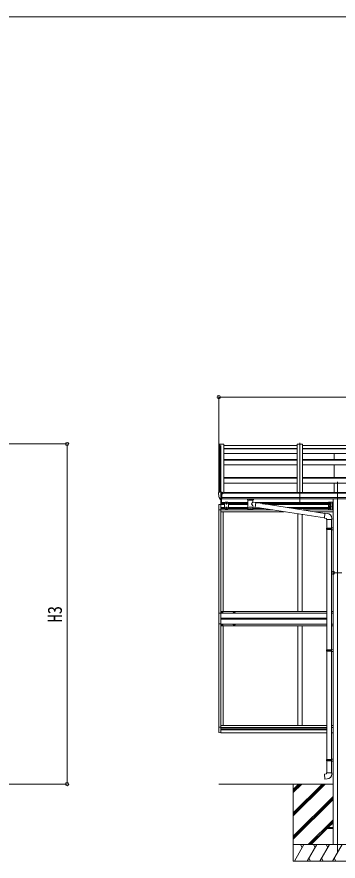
# Model space of a CAD drawing. Units: millimetres at full size, sheet at 1:30; details may follow other scales. Extents: x -8385 to 8479, y -5853 to 5787.
# Drawn here: x 31 to 2946, y -1887 to 5787 of the extents above; entities that cross this region are included whole.
import ezdxf
from ezdxf.enums import TextEntityAlignment as Align

# ---------------------------------------------------------------- set-up
doc = ezdxf.new("R2010")
doc.units = ezdxf.units.MM
doc.header["$LTSCALE"] = 30
doc.header["$PDMODE"] = 32
doc.header["$PDSIZE"] = 30
for name, color, linetype, lineweight in [('0-0_0', 7, 'Continuous', 9), ('0-1_本体', 4, 'Continuous', 9), ('0-2_部品', 7, 'Continuous', 9), ('0-8_PARTS2', 2, 'Continuous', 9), ('0-A_寸法', 6, 'Continuous', 9), ('1-1_GLASS', 4, 'Continuous', 9), ('1-2_GLASS_SEAL', 7, 'Continuous', 9), ('F-0_240', 7, 'Continuous', 9)]:
    doc.layers.add(name, color=color, linetype=linetype, lineweight=lineweight)
doc.styles.add('ＭＳ ゴシック', font='')
doc.styles.get('ＭＳ ゴシック').set_extended_font_data('MS Gothic')

msp = doc.modelspace()

# ---------------------------------------------------------------- linework, layer by layer
at = {"layer": '0-0_0'}
for p, q in [((1863.25, -1186.91), (2899.75, -1186.91)), ((2539.25, -1186.91), (2539.25, -1886.91)), ((2539.25, -1447.64), (2799.98, -1186.91)), ((2539.25, -1461.78), (2814.13, -1186.91)), ((2539.25, -1475.92), (2828.27, -1186.91)), ((2539.25, -1263.79), (2616.13, -1186.91)), ((2539.25, -1249.65), (2601.99, -1186.91)), ((2539.25, -1235.51), (2587.85, -1186.91)), ((2539.25, -1659.77), (2899.75, -1299.27)), ((2539.25, -1673.91), (2899.75, -1313.41)), ((2539.25, -1688.05), (2899.75, -1327.55)), ((2674.24, -1736.91), (2899.75, -1511.4)), ((2842.9, -1582.4), (2899.75, -1525.54)), ((2688.39, -1736.91), (2839.25, -1586.04)), ((2702.53, -1736.91), (2848.04, -1591.4)), ((2857.04, -1582.4), (2899.75, -1539.69)), ((3339.25, -1736.91), (2539.25, -1736.91)), ((2549.54, -1886.91), (2636.14, -1736.91)), ((2621.14, -1762.89), (2606.14, -1736.91)), ((2665.01, -1886.91), (2751.61, -1736.91)), ((2736.61, -1762.89), (2721.61, -1736.91)), ((2780.48, -1886.91), (2867.08, -1736.91)), ((2852.08, -1762.89), (2837.08, -1736.91)), ((2895.95, -1886.91), (2982.55, -1736.91)), ((2539.25, -1886.91), (3339.25, -1886.91)), ((2680.01, -1860.93), (2695.01, -1886.91)), ((2795.48, -1860.93), (2810.48, -1886.91)), ((2910.95, -1860.93), (2925.95, -1886.91))]:
    msp.add_line(p, q, dxfattribs=at)
at = {"layer": '0-1_本体'}
for p, q in [((1863.26, 1903.33), (1863.25, 1462.27)), ((1864.2, 1904.21), (1872.04, 1904.62)), ((1872.25, 1904.54), (1872.25, 1468.81)), ((1872.33, 1904.43), (1872.95, 1902.81)), ((1908.25, 1904.63), (1908.25, 1458.63)), ((1908.25, 1891.63), (2574.25, 1891.63)), ((1908.25, 1864.92), (2574.25, 1864.92)), ((1908.25, 1862.33), (2574.25, 1862.33)), ((2574.25, 1904.63), (2574.25, 1465.34)), ((2624.25, 1904.63), (2574.25, 1904.63)), ((2624.25, 1904.63), (2624.25, 1465.34)), ((2624.25, 1891.63), (3290.25, 1891.63)), ((2624.25, 1864.92), (3290.25, 1864.92)), ((2624.25, 1862.33), (3290.25, 1862.33)), ((1908.25, 1817.6), (2574.25, 1817.6)), ((2624.25, 1817.6), (3290.25, 1817.6)), ((2911.75, 1763.87), (2911.75, 1817.6)), ((1908.25, 1763.87), (2574.25, 1763.87)), ((1908.25, 1758.3), (2574.25, 1758.3)), ((1908.25, 1714.3), (2574.25, 1714.3)), ((2624.25, 1763.87), (3290.25, 1763.87)), ((2624.25, 1758.3), (3290.25, 1758.3)), ((2624.25, 1714.3), (3290.25, 1714.3)), ((2911.75, 1600.21), (2911.75, 1714.3)), ((1908.25, 1600.21), (2574.25, 1600.21)), ((1908.25, 1593.42), (2574.25, 1593.42)), ((1908.25, 1549.87), (2574.25, 1549.87)), ((2624.25, 1600.21), (3290.25, 1600.21)), ((2624.25, 1593.42), (3290.25, 1593.42)), ((2624.25, 1549.87), (3290.25, 1549.87)), ((2911.75, 1465.34), (2911.75, 1549.87)), ((6888.75, 1458.63), (1889.75, 1458.63)), ((1913.25, 1458.63), (1913.25, 1465.34)), ((6865.25, 1465.34), (1913.25, 1465.34)), ((1889.75, 1417.41), (6888.75, 1417.41)), ((6888.75, 1405.56), (1889.75, 1405.64)), ((2899.75, 1405.47), (2899.75, -1736.94))]:
    msp.add_line(p, q, dxfattribs=at)
msp.add_lwpolyline([(1872.95, 1468.81), (1872.95, 1904.63), (1908.25, 1904.63)], dxfattribs=at)
msp.add_circle((1897.23, 1453.9), 3, dxfattribs=at)
for centre, radius, start, end in [((1864.25, 1903.21), 1, 93, 173.32986), ((1872.05, 1904.32), 0.301, 21.06327, 92.86679)]:
    msp.add_arc(centre, radius, start, end, dxfattribs=at)
at = {"layer": '0-2_部品'}
for p, q in [((1861.25, 1459.45), (1861.25, 1458.82)), ((1868.16, 1468.26), (1864.1, 1462.45)), ((1883.25, 1400.32), (1883.25, 1468.82)), ((1884.75, 1467.91), (1883.25, 1467.91)), ((1889.75, 1459.09), (1883.25, 1459.49)), ((1884.75, 1467.91), (1884.75, 1461.74)), ((1894.43, 1466.41), (1884.75, 1467.13)), ((1884.75, 1464.14), (1898.75, 1464.08)), ((1895.25, 1464.1), (1895.25, 1465.99)), ((1899.75, 1462.97), (1899.75, 1459.02)), ((1875.63, 1402.14), (1865.88, 1417.52)), ((1881.75, 1400.42), (1878.04, 1400.64)), ((1881.75, 1400.42), (1883.25, 1400.32)), ((1883.25, 1402.52), (1883.75, 1402.52)), ((1883.75, 1402.52), (1884.25, 1403.52)), ((1889.75, 1403.52), (1884.25, 1403.52)), ((1894.23, 1453.91), (1894.75, 1453.91)), ((1894.75, 1453.91), (1895.05, 1453.91)), ((2123.75, 1399.52), (2123.75, 1405.63)), ((2127.85, 1395.02), (2127.84, 1314.72)), ((2173.65, 1377.44), (2173.65, 1395.03)), ((2177.75, 1399.52), (2177.75, 1405.63)), ((2198.87, 1373.54), (2173.65, 1377.45)), ((2173.67, 1314.72), (2173.65, 1331.35)), ((2173.65, 1331.1), (2191.85, 1328.28)), ((2198.87, 1373.54), (2191.85, 1328.28)), ((2822.04, 1232.29), (2192.12, 1330.02)), ((2825.71, 1274.23), (2198.56, 1371.52)), ((2846.67, 1273.84), (2825.84, 1275.66)), ((2887.75, 1218.1), (2887.75, 1229.01)), ((2841.75, 1218.1), (2887.75, 1218.1)), ((2843.75, 1218.1), (2843.75, 1138.84)), ((2885.75, 1218.1), (2885.75, 1141.4)), ((2841.75, 1136.84), (2842.75, 1138.84)), ((2841.75, 1136.84), (2885.75, 1136.84)), ((2841.75, 1136.84), (2841.75, 1128.84)), ((2841.75, 1128.84), (2885.75, 1128.84)), ((2841.75, 1128.84), (2842.75, 1126.84)), ((2842.75, 1138.84), (2885.75, 1138.84)), ((2842.75, 1126.84), (2885.75, 1126.84)), ((2843.75, 1126.84), (2843.75, 32.65)), ((2881.28, 1136.84), (2880.85, 1138.84)), ((2883.75, 1141.34), (2899.75, 1141.81)), ((2883.75, 1139.34), (2883.75, 1141.34)), ((2883.75, 1139.34), (2885.75, 1139.34)), ((2883.75, 1124.34), (2883.75, 1126.34)), ((2883.75, 1124.34), (2899.75, 1123.87)), ((2885.75, 1124.28), (2885.75, 35.21)), ((2899.75, 1141.81), (2899.75, 1123.87)), ((2841.75, 30.65), (2842.75, 32.65)), ((2841.75, 30.65), (2885.75, 30.65)), ((2841.75, 30.65), (2841.75, 22.65)), ((2841.75, 22.65), (2885.75, 22.65)), ((2841.75, 22.65), (2842.75, 20.65)), ((2842.75, 32.65), (2885.75, 32.65)), ((2842.75, 20.65), (2885.75, 20.65)), ((2843.75, 20.65), (2843.75, -962.51)), ((2881.28, 30.65), (2880.85, 32.65)), ((2883.75, 35.15), (2899.75, 35.62)), ((2883.75, 33.15), (2883.75, 35.15)), ((2883.75, 33.15), (2885.75, 33.15)), ((2883.75, 18.15), (2883.75, 20.15)), ((2883.75, 18.15), (2899.75, 17.68)), ((2885.75, 18.09), (2885.75, -959.95)), ((2899.75, 35.62), (2899.75, 17.68)), ((2841.75, -964.51), (2842.75, -962.51)), ((2841.75, -964.51), (2885.75, -964.51)), ((2841.75, -964.51), (2841.75, -972.51)), ((2841.75, -972.51), (2885.75, -972.51)), ((2841.75, -972.51), (2842.75, -974.51)), ((2842.75, -962.51), (2885.75, -962.51)), ((2842.75, -974.51), (2885.75, -974.51)), ((2843.75, -974.51), (2843.75, -1084.51)), ((2881.28, -964.51), (2880.85, -962.51)), ((2883.75, -960.01), (2899.75, -959.54)), ((2883.75, -962.01), (2883.75, -960.01)), ((2883.75, -962.01), (2885.75, -962.01)), ((2883.75, -977.01), (2883.75, -975.01)), ((2883.75, -977.01), (2899.75, -977.48)), ((2885.75, -977.07), (2885.75, -1084.51)), ((2899.75, -959.54), (2899.75, -977.48)), ((2841.75, -1084.51), (2887.75, -1084.51)), ((2841.75, -1094.51), (2841.75, -1084.51)), ((2887.75, -1084.51), (2887.75, -1095.43))]:
    msp.add_line(p, q, dxfattribs=at)
at = {"layer": '0-2_部品', "color": 4}
for p, q in [((2839.25, -1582.4), (2899.75, -1582.4)), ((2839.25, -1582.4), (2839.25, -1591.4)), ((2839.25, -1591.4), (2899.75, -1591.4))]:
    msp.add_line(p, q, dxfattribs=at)
at = {"layer": '0-2_部品'}
for points in [[(1883.25, 1468.82), (1871.25, 1468.82), (1868.92, 1468.68)], [(1889.75, 1403.52), (1889.75, 1461.74), (1884.75, 1461.74)], [(1894.43, 1466.41), (1894.6, 1466.39), (1894.75, 1466.36), (1894.9, 1466.32), (1895.02, 1466.27), (1895.12, 1466.2), (1895.19, 1466.14), (1895.24, 1466.07), (1895.25, 1465.99)], [(1883.25, 1414.21), (1886.42, 1414.62), (1889.75, 1415.05)], [(1895.05, 1455.1), (1895.05, 1453.91), (1899.75, 1453.91)], [(1899.75, 1455.52), (1899.75, 1453.91), (1900.23, 1453.91)], [(2123.79, 1399.46), (2123.77, 1399.82), (2124.01, 1400.77), (2124.53, 1401.66), (2125.34, 1402.49), (2126.45, 1403.29), (2127.85, 1404.02)], [(2123.79, 1399.57), (2123.77, 1399.22), (2124.01, 1398.26), (2124.53, 1397.38), (2125.34, 1396.54), (2126.45, 1395.74), (2127.85, 1395.02)], [(2173.65, 1404), (2173.88, 1403.91), (2175.24, 1403.18), (2176.35, 1402.33), (2177.11, 1401.46), (2177.57, 1400.56), (2177.74, 1399.68)], [(2173.65, 1395.03), (2173.88, 1395.12), (2175.24, 1395.86), (2176.35, 1396.7), (2177.11, 1397.57), (2177.57, 1398.47), (2177.74, 1399.36)], [(2825.84, 1275.66), (2821.83, 1229.84), (2841.75, 1228.1), (2841.75, 1218.1)], [(2881.28, 1136.84), (2881.28, 1128.84), (2880.85, 1126.84)], [(2883.75, 1126.34), (2885.75, 1126.34), (2885.75, 1139.34)], [(2881.28, 30.65), (2881.28, 22.65), (2880.85, 20.65)], [(2883.75, 20.15), (2885.75, 20.15), (2885.75, 33.15)], [(2881.28, -964.51), (2881.28, -972.51), (2880.85, -974.51)], [(2883.75, -975.01), (2885.75, -975.01), (2885.75, -962.01)], [(2846.67, -1140.25), (2825.84, -1142.08), (2821.83, -1096.25), (2841.75, -1094.51)]]:
    msp.add_lwpolyline(points, dxfattribs=at)
for centre, radius, start, end in [((1864.25, 1459.45), 3, 93, 180), ((2053.74, 1458.83), 192.49, 180.0008, 192.1233), ((1868.98, 1467.68), 1, 93.5, 145), ((1868.48, 1419.02), 3, 191.83348, 210), ((1878.23, 1403.64), 3, 210, 266.5), ((1897.25, 1453.91), 2.5, 151.64236, 180), ((1897.25, 1453.91), 2.5, 0, 151.64236), ((2140.82, 1354.3), 51.38, 92.46126, 104.61963), ((2160.71, 1354.3), 51.38, 75.38037, 87.53874), ((2842.75, 1229.01), 45, 0, 85), ((2842.75, -1095.43), 45, 275, 0)]:
    msp.add_arc(centre, radius, start, end, dxfattribs=at)
for centre, major_axis, ratio, start_param, end_param in [((1898.75, 1462.98), (-0.02, 1.1), 0.906239, 4.6917496, 6.2625459), ((2150.75, 1393.82), (-22.91, -0.42), 0.072511, 4.711586, 6.2823824), ((2150.78, 1395.45), (-22.91, -0.42), 0.072511, 4.711586, 6.2823824), ((2150.73, 1395.45), (22.92, -0.42), 0.07247, 0.0008089, 1.5716053), ((2150.73, 1393.82), (22.92, -0.42), 0.07247, 0.0008089, 1.5716053), ((2161.75, 1399.52), (16, 0), 0.361356, 0, 0.0194874), ((2161.75, 1399.52), (16, 0), 0.361356, 6.2636979, 6.2831853), ((2150.75, 1314.72), (22.92, 0), 0.101955, 6.2829723, 9.4248207), ((2150.75, 1314.72), (22.92, 0), 0.101955, 3.1415499, 6.2833984), ((2150.75, 1327.17), (22.91, 0), 0.122865, 6.2831853, 9.424778), ((2150.75, 1357.89), (-22.81, 26.62), 0.234429, 3.1563334, 4.5976381), ((2153.31, 1355.25), (20.32, 22.25), 0.045535, 4.9756507, 6.2441899)]:
    msp.add_ellipse(centre, major_axis=major_axis, ratio=ratio, start_param=start_param, end_param=end_param, dxfattribs=at)
at = {"layer": '0-8_PARTS2'}
for p, q in [((1883.25, 1889.91), (1883.25, 1370.63)), ((2599.25, 1370.63), (2599.25, 1914.47)), ((2939.25, 1559.43), (2939.25, -1815.8))]:
    msp.add_line(p, q, dxfattribs=at)
at = {"layer": '0-A_寸法'}
for p, q in [((1863.26, 2330.63), (1863.26, 1875.06)), ((1863.26, 2330.63), (6915.25, 2330.63)), ((485.96, 1904.9), (-820.47, 1904.9)), ((485.96, -1186.9), (485.96, 1904.9)), ((2899.75, 734.35), (2978.75, 734.35)), ((485.96, -1186.9), (-120.02, -1186.9))]:
    msp.add_line(p, q, dxfattribs=at)
for p in [(1863.26, 2330.63), (485.96, 1904.9), (2899.75, 734.35), (485.96, -1186.9)]:
    msp.add_point(p, dxfattribs=at)
at = {"layer": '1-1_GLASS'}
for p, q in [((1883.25, 1374.31), (1918.75, 1374.31)), ((1883.25, 1370.81), (1915.75, 1370.81)), ((1883.25, 1361.81), (1915.75, 1361.81)), ((1883.25, 1358.31), (1915.75, 1358.31)), ((1883.25, 1354.01), (1883.25, 316.81)), ((1915.75, 1353.31), (1883.25, 1353.31)), ((1883.25, 1327.31), (1915.75, 1327.31)), ((1883.25, 1318.31), (1915.75, 1318.31)), ((2354.6, 1304.81), (1883.25, 1304.81)), ((1947.75, 1374.31), (2127.85, 1374.31)), ((1950.75, 1370.81), (2127.85, 1370.81)), ((1950.75, 1361.81), (2127.85, 1361.81)), ((1950.75, 1358.31), (2127.85, 1358.31)), ((2127.85, 1353.31), (1950.75, 1353.31)), ((1950.75, 1327.31), (2127.84, 1327.31)), ((1950.75, 1318.31), (2127.84, 1318.31)), ((2173.67, 1318.31), (2267.58, 1318.31)), ((2193.87, 1374.31), (2859.75, 1374.31)), ((2203.13, 1370.81), (2857.78, 1370.81)), ((2261.15, 1361.81), (2857.75, 1361.81)), ((2283.71, 1358.31), (2857.75, 1358.31)), ((2691.33, 1353.31), (2315.94, 1353.31)), ((2483.53, 1327.31), (2857.75, 1327.31)), ((2541.54, 1318.31), (2857.75, 1318.31)), ((2628.56, 1304.81), (2899.75, 1304.81)), ((2857.75, 1353.31), (2691.33, 1353.31)), ((1863.25, 1304.61), (1863.25, 366.01)), ((2457.73, 1288.81), (1883.25, 1288.81)), ((1903.25, 1288.81), (1903.25, 381.81)), ((2579.25, 1269.96), (2579.25, 381.81)), ((2619.25, 1263.75), (2619.25, 381.81)), ((2899.75, 1288.81), (2731.7, 1288.81)), ((1883.25, 381.81), (2843.75, 381.81)), ((1883.25, 365.81), (2843.75, 365.81)), ((1883.25, 321.31), (2843.75, 321.31)), ((1883.25, 316.81), (1883.25, -720.19)), ((2843.75, 312.31), (1883.25, 312.31)), ((2885.95, 381.81), (2899.95, 381.81)), ((2885.95, 365.81), (2899.95, 365.81)), ((1863.25, 267.61), (1863.25, -670.99)), ((1883.25, 267.81), (2843.75, 267.81)), ((2843.75, 251.81), (1883.25, 251.81)), ((1903.25, 251.81), (1903.25, -655.19)), ((2579.25, -655.19), (2579.25, 252.05)), ((2619.25, -655.19), (2619.25, 248.55)), ((2885.95, 267.81), (2899.95, 267.81)), ((2885.95, 251.81), (2899.95, 251.81)), ((1883.25, -655.19), (2843.75, -655.19)), ((1883.25, -671.19), (2841.75, -671.19)), ((1883.25, -684.69), (2843.75, -684.69)), ((2885.95, -655.19), (2899.95, -655.19)), ((2885.95, -671.19), (2899.95, -671.19)), ((1883.25, -693.69), (2843.75, -693.69)), ((1883.25, -719.69), (2843.75, -719.69)), ((2885.95, -719.69), (2899.95, -719.69))]:
    msp.add_line(p, q, dxfattribs=at)
for points in [[(2013.25, 368.31), (1993.25, 368.31), (1993.25, 373.31), (2013.25, 373.31)], [(2013.25, 266.31), (1993.25, 266.31), (1993.25, 261.31), (2013.25, 261.31)]]:
    msp.add_lwpolyline(points, close=True, dxfattribs=at)
at = {"layer": '1-2_GLASS_SEAL'}
for p, q in [((1881.75, 1354.1), (1881.75, 1400.7)), ((1883.25, 1354.1), (1883.25, 1400.61)), ((1888.75, 1374.61), (1888.75, 1403.81)), ((1862.75, 1347.81), (1862.75, 1304.91)), ((1883.25, 1304.91), (1862.75, 1304.91)), ((1883.25, 1354.11), (1867.96, 1353.31)), ((1919.75, 1375.61), (1915.75, 1371.61)), ((1915.75, 1371.61), (1915.75, 1318.11)), ((1919.75, 1314.11), (1915.75, 1318.11)), ((1946.75, 1375.61), (1919.75, 1375.61)), ((1946.75, 1314.11), (1919.75, 1314.11)), ((1933.25, 1330.61), (1926.75, 1326.86)), ((1926.75, 1326.86), (1926.75, 1319.36)), ((1926.75, 1319.36), (1933.25, 1315.6)), ((1939.75, 1326.86), (1933.25, 1330.61)), ((1933.25, 1315.6), (1939.75, 1319.36)), ((1939.75, 1319.36), (1939.75, 1326.86)), ((1946.75, 1375.61), (1950.75, 1371.61)), ((1946.75, 1314.11), (1950.75, 1318.11)), ((1950.75, 1318.11), (1950.75, 1371.61)), ((2857.75, 1370.61), (2857.75, 1345.61)), ((2857.75, 1335.61), (2857.75, 1310.61)), ((2862.75, 1375.61), (2899.75, 1375.61)), ((2862.75, 1340.61), (2899.75, 1340.61)), ((2862.75, 1340.61), (2899.75, 1340.61)), ((2862.75, 1305.61), (2899.75, 1305.61)), ((2897.25, 1358.11), (2890.25, 1358.11)), ((2897.25, 1323.11), (2890.25, 1323.11)), ((2896.75, 1371.11), (2895.95, 1370.97)), ((2896.75, 1363.11), (2895.95, 1363.25)), ((2896.75, 1353.11), (2895.95, 1352.97)), ((2896.75, 1345.11), (2895.95, 1345.25)), ((2896.75, 1336.11), (2895.95, 1335.97)), ((2896.75, 1328.11), (2895.95, 1328.25)), ((2896.75, 1318.11), (2895.95, 1317.97)), ((2896.75, 1310.11), (2895.95, 1310.25)), ((2896.75, 1363.11), (2897.25, 1363.2)), ((2896.75, 1345.11), (2897.25, 1345.2)), ((2896.75, 1328.11), (2897.25, 1328.2)), ((2896.75, 1310.11), (2897.25, 1310.2)), ((2897.25, 1375.61), (2897.25, 1340.61)), ((2897.25, 1340.61), (2897.25, 1305.61)), ((2899.75, 1375.61), (2899.75, 1340.61)), ((2899.75, 1340.61), (2899.75, 1305.61)), ((1892.02, 318.02), (1891.2, 318.02)), ((1892.75, 375.11), (1891.75, 375.11)), ((1894.48, 317.2), (1895.3, 317.2)), ((1895.75, 376.11), (1896.75, 376.11)), ((1892.75, 260.11), (1891.75, 260.11)), ((1895.75, 259.11), (1896.75, 259.11)), ((1883.25, -670.7), (1862.75, -670.7)), ((1862.75, -713.6), (1862.75, -670.7)), ((1883.25, -719.9), (1867.96, -719.1))]:
    msp.add_line(p, q, dxfattribs=at)
for points in [[(1926.75, 1370.36), (1933.25, 1374.11), (1939.75, 1370.36)], [(1939.75, 1370.36), (1939.75, 1362.86), (1933.25, 1359.1), (1926.75, 1362.86), (1926.75, 1370.36)], [(2897.25, 1363.11), (2890.25, 1358.11), (2897.25, 1353.11)], [(2897.25, 1328.11), (2890.25, 1323.11), (2897.25, 1318.11)], [(2897.64, 1367.11), (2897.01, 1368.3), (2894.77, 1369.41)], [(2897.64, 1367.11), (2897.01, 1365.92), (2894.77, 1364.81)], [(2897.64, 1349.11), (2897.01, 1350.3), (2894.77, 1351.41)], [(2897.64, 1349.11), (2897.01, 1347.92), (2894.77, 1346.81)], [(2897.64, 1332.11), (2897.01, 1333.3), (2894.77, 1334.41)], [(2897.64, 1332.11), (2897.01, 1330.92), (2894.77, 1329.81)], [(2897.64, 1314.11), (2897.01, 1315.3), (2894.77, 1316.41)], [(2897.64, 1314.11), (2897.01, 1312.92), (2894.77, 1311.81)], [(2896.75, 1363.11), (2896.75, 1371.11), (2897.25, 1371.02), (2897.25, 1363.2)], [(2896.75, 1345.11), (2896.75, 1353.11), (2897.25, 1353.02), (2897.25, 1345.2)], [(2896.75, 1328.11), (2896.75, 1336.11), (2897.25, 1336.02), (2897.25, 1328.2)], [(2896.75, 1310.11), (2896.75, 1318.11), (2897.25, 1318.02), (2897.25, 1310.2)], [(1883.25, 366.61), (1862.55, 366.61), (1862.55, 268.61), (1883.25, 268.61)], [(1891.2, 318.02), (1891.2, 317.2), (1892.02, 317.2)], [(1891.75, 375.11), (1891.75, 376.11), (1892.75, 376.11)], [(1893.66, 318.84), (1893.66, 319.66), (1892.84, 319.66), (1892.84, 318.84)], [(1892.84, 316.38), (1892.84, 315.56), (1893.66, 315.56), (1893.66, 316.38)], [(1893.75, 377.11), (1893.75, 378.11), (1894.75, 378.11), (1894.75, 377.11)], [(1894.75, 374.11), (1894.75, 373.11), (1893.75, 373.11), (1893.75, 374.11)], [(1895.3, 317.2), (1895.3, 318.02), (1894.48, 318.02)], [(1896.75, 376.11), (1896.75, 375.11), (1895.75, 375.11)], [(1891.75, 260.11), (1891.75, 259.11), (1892.75, 259.11)], [(1894.75, 261.11), (1894.75, 262.11), (1893.75, 262.11), (1893.75, 261.11)], [(1893.75, 258.11), (1893.75, 257.11), (1894.75, 257.11), (1894.75, 258.11)], [(1896.75, 259.11), (1896.75, 260.11), (1895.75, 260.11)]]:
    msp.add_lwpolyline(points, dxfattribs=at)
for points in [[(2867.75, 1315.6), (2874.25, 1319.36), (2874.25, 1326.86), (2867.75, 1330.61), (2861.25, 1326.86), (2861.25, 1319.36)], [(2874.75, 1359.1), (2881.25, 1362.86), (2881.25, 1370.36), (2874.75, 1374.11), (2868.25, 1370.36), (2868.25, 1362.86)]]:
    msp.add_lwpolyline(points, close=True, dxfattribs=at)
for centre, radius in [((1933.25, 1366.61), 8.5), ((1933.25, 1323.11), 8.5), ((1933.25, 1366.61), 7.5), ((1933.25, 1323.11), 7.5), ((1933.25, 1366.61), 6.5), ((1933.25, 1323.11), 6.5), ((2867.75, 1323.11), 8.5), ((2867.75, 1323.11), 7.5), ((2867.75, 1323.11), 6.5), ((2874.75, 1366.61), 8.5), ((2874.75, 1366.61), 7.5), ((2874.75, 1366.61), 6.5), ((2874.75, 1349.61), 4.25), ((1894.25, 375.61), 5.9), ((1893.25, 317.61), 3.75), ((1894.25, 259.61), 5.9)]:
    msp.add_circle(centre, radius, dxfattribs=at)
for centre, radius, start, end in [((1868.25, 1347.81), 5.5, 93, 180), ((2862.75, 1370.61), 5, 90, 180), ((2862.75, 1345.61), 5, 180, 270), ((2862.75, 1335.61), 5, 90, 180), ((2862.75, 1310.61), 5, 180, 270), ((2867.75, 1358.11), 4.25, 94.76077, 6.29431), ((2874.75, 1331.61), 4.25, 274.76077, 186.29431), ((2874.75, 1314.61), 4.25, 173.70569, 85.23923), ((2900.85, 1367.11), 6.5, 147.94412, 212.05588), ((2900.85, 1349.11), 6.5, 147.94412, 212.05588), ((2900.85, 1332.11), 6.5, 147.94412, 212.05588), ((2900.85, 1314.11), 6.5, 147.94412, 212.05588), ((2896.11, 1370.08), 0.9, 100, 147.94412), ((2896.11, 1364.14), 0.9, 212.05588, 260), ((2896.11, 1352.08), 0.9, 100, 147.94412), ((2896.11, 1346.14), 0.9, 212.05588, 260), ((2896.11, 1335.08), 0.9, 100, 147.94412), ((2896.11, 1329.14), 0.9, 212.05588, 260), ((2896.11, 1317.08), 0.9, 100, 147.94412), ((2896.11, 1311.14), 0.9, 212.05588, 260), ((1892.02, 318.84), 0.82, 270, 0), ((1892.02, 316.38), 0.82, 0, 90), ((1892.75, 377.11), 1, 270, 0), ((1892.75, 374.11), 1, 0, 90), ((1894.48, 318.84), 0.82, 180, 270), ((1894.48, 316.38), 0.82, 90, 180), ((1895.75, 377.11), 1, 180, 270), ((1895.75, 374.11), 1, 90, 180), ((1892.75, 261.11), 1, 270, 0), ((1892.75, 258.11), 1, 0, 90), ((1895.75, 261.11), 1, 180, 270), ((1895.75, 258.11), 1, 90, 180), ((1868.25, -713.6), 5.5, 180, 267)]:
    msp.add_arc(centre, radius, start, end, dxfattribs=at)
at = {"layer": 'F-0_240', "color": 5}
msp.add_line((-8385.45, 5787.34), (8054.55, 5787.34), dxfattribs=at)

# ---------------------------------------------------------------- texts
at = {"layer": '0-A_寸法', "color": 7, "style": 'ＭＳ ゴシック', "width": 0.85}
msp.add_text('H3', height=129, rotation=90, dxfattribs=at).set_placement((477.96, 283), align=Align.BOTTOM_LEFT)

doc.saveas('drawing.dxf')
